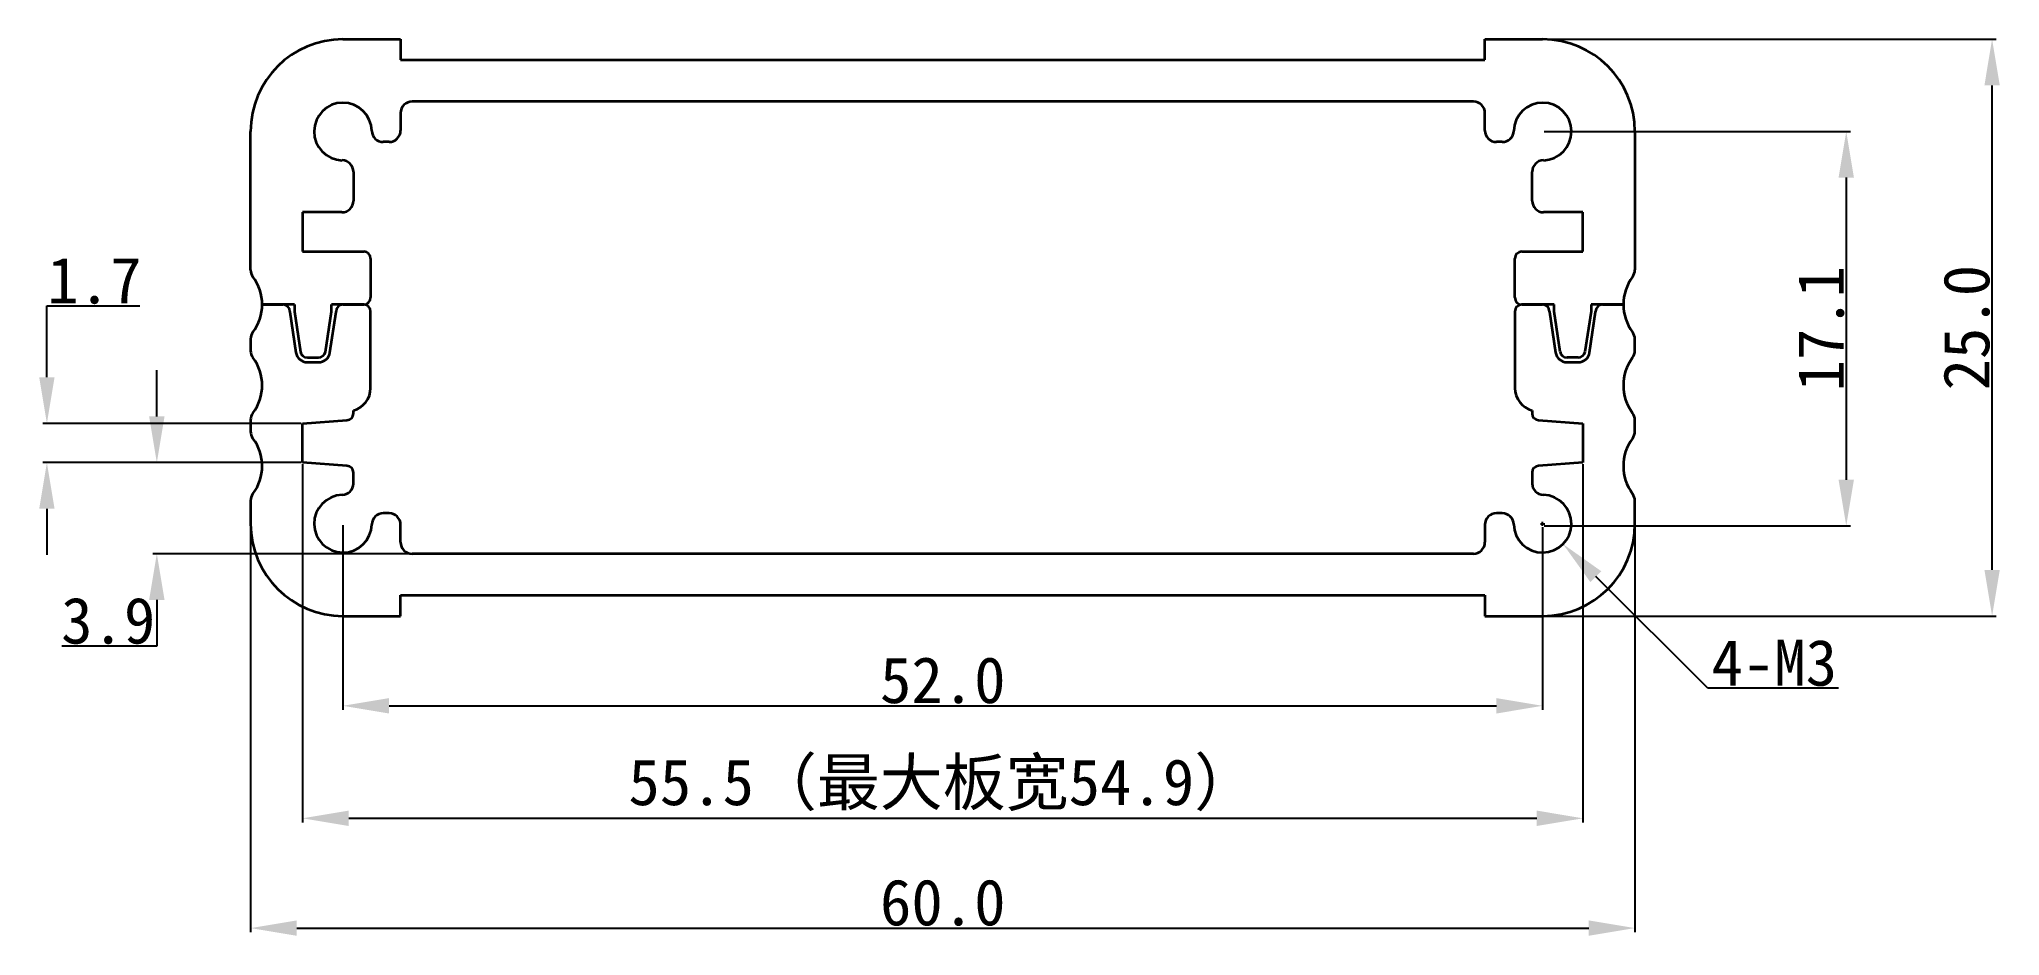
# Model space of a CAD drawing. Header units: inches. Extents: x -9.2 to 75.8, y -13.9 to 25.
import ezdxf

# ---------------------------------------------------------------- set-up
doc = ezdxf.new("R2010")
doc.units = ezdxf.units.IN
doc.header["$MEASUREMENT"] = 0
doc.layers.add('1', color=30, linetype='Continuous')
doc.layers.add('Visible (ISO)', color=7, linetype='Continuous', lineweight=35)
doc.styles.get("Standard").update_dxf_attribs({"font": 'simhei.ttf'})
doc.dimstyles.get("Standard").update_dxf_attribs({"dimtxt": 2, "dimasz": 2, "dimexe": 0.18, "dimexo": 0.0625, "dimgap": 0.09, "dimtad": 1, "dimtoh": 1, "dimdec": 1, "dimzin": 0, "dimdsep": 46, "dimtxsty": 'Standard', "dimcen": 0.09, "dimadec": 0, "dimazin": 0, "dimtfac": 1, "dimtdec": 1, "dimtofl": 0, "dimtmove": 0, "dimatfit": 3, "dimfxl": 1, "dimtolj": 1, "dimtzin": 0, "dimarcsym": 0})

# ---------------------------------------------------------------- blocks, each defined once
blk = doc.blocks.new('*D1')
at = {"color": 0, "lineweight": -2}
for p, q in [((0, 3.938), (0, -13.704)), ((60, 3.938), (60, -13.704)), ((2, -13.524), (58, -13.524))]:
    blk.add_line(p, q, dxfattribs=at)
at = {"color": 0}
for points in [[(2, -13.191), (2, -13.857), (0, -13.524)], [(58, -13.191), (58, -13.857), (60, -13.524)]]:
    blk.add_solid(points, dxfattribs=at)
at = {"layer": 'Defpoints', "color": 0}
for p in [(0, 4), (60, 4), (60, -13.524)]:
    blk.add_point(p, dxfattribs=at)
at = {"color": 0, "insert": (30, -12.423), "char_height": 2, "attachment_point": 5}
blk.add_mtext('\\A1;60.0', dxfattribs=at)
blk = doc.blocks.new('*D2')
at = {"color": 0, "lineweight": -2}
for p, q in [((56.062, 25), (75.664, 25)), ((75.484, 2), (75.484, 23)), ((56.062, 0), (75.664, 0))]:
    blk.add_line(p, q, dxfattribs=at)
at = {"color": 0}
for points in [[(75.151, 23), (75.817, 23), (75.484, 25)], [(75.151, 2), (75.817, 2), (75.484, 0)]]:
    blk.add_solid(points, dxfattribs=at)
at = {"layer": 'Defpoints', "color": 0}
for p in [(56, 25), (75.484, 25), (56, 0)]:
    blk.add_point(p, dxfattribs=at)
at = {"color": 0, "insert": (74.383, 12.5), "char_height": 2, "attachment_point": 5, "rotation": 90}
blk.add_mtext('\\A1;25.0', dxfattribs=at)
blk = doc.blocks.new('*D3')
at = {"color": 0, "lineweight": -2}
for p, q in [((-8.832, 10.35), (-8.832, 13.44)), ((-8.832, 13.44), (-4.798, 13.44)), ((2.188, 8.35), (-9.012, 8.35)), ((2.188, 6.65), (-9.012, 6.65)), ((-8.832, 4.65), (-8.832, 2.65))]:
    blk.add_line(p, q, dxfattribs=at)
at = {"color": 0}
for points in [[(-9.166, 10.35), (-8.499, 10.35), (-8.832, 8.35)], [(-9.166, 4.65), (-8.499, 4.65), (-8.832, 6.65)]]:
    blk.add_solid(points, dxfattribs=at)
at = {"layer": 'Defpoints', "color": 0}
for p in [(-8.832, 8.35), (2.25, 8.35), (2.25, 6.65)]:
    blk.add_point(p, dxfattribs=at)
at = {"color": 0, "insert": (-6.77, 14.53), "char_height": 2, "attachment_point": 5}
blk.add_mtext('\\A1;1.7', dxfattribs=at)
blk = doc.blocks.new('*D4')
at = {"layer": '1', "color": 0, "lineweight": -2}
for p, q in [((2.25, 6.588), (2.25, -8.946)), ((57.75, 6.588), (57.75, -8.946)), ((4.25, -8.766), (55.75, -8.766))]:
    blk.add_line(p, q, dxfattribs=at)
at = {"layer": '1', "color": 0}
for points in [[(4.25, -8.432), (4.25, -9.099), (2.25, -8.766)], [(55.75, -8.432), (55.75, -9.099), (57.75, -8.766)]]:
    blk.add_solid(points, dxfattribs=at)
at = {"layer": 'Defpoints', "color": 0}
for p in [(2.25, 6.65), (57.75, 6.65), (57.75, -8.766)]:
    blk.add_point(p, dxfattribs=at)
at = {"layer": '1', "color": 0, "insert": (30, -7.327), "char_height": 2, "attachment_point": 5, "rotation": 0}
blk.add_mtext('\\A1;55.5（最大板宽54.9）', dxfattribs=at)
blk = doc.blocks.new('*D5')
at = {"color": 0, "lineweight": -2}
for p, q in [((55.91, 4), (56.09, 4)), ((56, 3.91), (56, 4.09)), ((63.167, -3.127), (58.305, 1.708)), ((68.83, -3.127), (63.167, -3.127))]:
    blk.add_line(p, q, dxfattribs=at)
at = {"color": 0}
blk.add_solid([(58.54, 1.945), (58.07, 1.472), (56.886, 3.119)], dxfattribs=at)
at = {"layer": 'Defpoints', "color": 0}
for p in [(56, 4), (56.886, 3.119)]:
    blk.add_point(p, dxfattribs=at)
at = {"color": 0, "insert": (66.043, -2.037), "char_height": 2, "attachment_point": 5}
blk.add_mtext('\\A1;4-M3', dxfattribs=at)
blk = doc.blocks.new('*D6')
at = {"color": 0, "lineweight": -2}
for p, q in [((-4.067, 8.65), (-4.067, 10.65)), ((2.188, 6.65), (-4.247, 6.65)), ((7.919, 2.7), (-4.247, 2.7)), ((-4.067, 0.7), (-4.067, -1.3)), ((-4.067, -1.3), (-8.191, -1.3))]:
    blk.add_line(p, q, dxfattribs=at)
at = {"color": 0}
for points in [[(-4.4, 8.65), (-3.734, 8.65), (-4.067, 6.65)], [(-4.4, 0.7), (-3.734, 0.7), (-4.067, 2.7)]]:
    blk.add_solid(points, dxfattribs=at)
at = {"layer": 'Defpoints', "color": 0}
for p in [(2.25, 6.65), (-4.067, 2.7), (7.981, 2.7)]:
    blk.add_point(p, dxfattribs=at)
at = {"color": 0, "insert": (-6.174, -0.21), "char_height": 2, "attachment_point": 5}
blk.add_mtext('\\A1;3.9', dxfattribs=at)
blk = doc.blocks.new('*D7')
at = {"color": 0, "lineweight": -2}
for p, q in [((56.062, 21), (69.342, 21)), ((69.162, 19), (69.162, 5.91)), ((56.063, 3.91), (69.342, 3.91))]:
    blk.add_line(p, q, dxfattribs=at)
at = {"color": 0}
for points in [[(68.828, 19), (69.495, 19), (69.162, 21)], [(68.828, 5.91), (69.495, 5.91), (69.162, 3.91)]]:
    blk.add_solid(points, dxfattribs=at)
at = {"layer": 'Defpoints', "color": 0}
for p in [(56, 21), (56, 3.91), (69.162, 3.91)]:
    blk.add_point(p, dxfattribs=at)
at = {"color": 0, "insert": (68.072, 12.455), "char_height": 2, "attachment_point": 5, "rotation": 90}
blk.add_mtext('\\A1;17.1', dxfattribs=at)
blk = doc.blocks.new('*D8')
at = {"color": 0, "lineweight": -2}
for p, q in [((4, 3.938), (4, -4.07)), ((56, 3.848), (56, -4.07)), ((6, -3.89), (54, -3.89))]:
    blk.add_line(p, q, dxfattribs=at)
at = {"color": 0}
for points in [[(6, -3.557), (6, -4.224), (4, -3.89)], [(54, -3.557), (54, -4.224), (56, -3.89)]]:
    blk.add_solid(points, dxfattribs=at)
at = {"layer": 'Defpoints', "color": 0}
for p in [(4, 4), (56, 3.91), (56, -3.89)]:
    blk.add_point(p, dxfattribs=at)
at = {"color": 0, "insert": (30, -2.789), "char_height": 2, "attachment_point": 5}
blk.add_mtext('\\A1;52.0', dxfattribs=at)

msp = doc.modelspace()

# ---------------------------------------------------------------- linework, layer by layer
at = {"layer": 'Visible (ISO)'}
for p, q in [((4, 25), (6.5, 25)), ((6.5, 25), (6.5, 24.1)), ((53.5, 24.1), (53.5, 25)), ((53.5, 25), (56, 25)), ((6.5, 24.1), (53.5, 24.1)), ((53, 22.3), (7, 22.3)), ((6.5, 21.8), (6.5, 21.046)), ((53.5, 21.046), (53.5, 21.8)), ((0, 15), (0, 21)), ((6, 20.546), (5.749, 20.546)), ((54.251, 20.546), (54, 20.546)), ((60, 21), (60, 15)), ((4.454, 19.251), (4.454, 18)), ((55.546, 18), (55.546, 19.251)), ((3.954, 17.5), (2.25, 17.5)), ((2.25, 17.5), (2.25, 15.8)), ((57.75, 17.5), (56.046, 17.5)), ((57.75, 15.8), (57.75, 17.5)), ((2.25, 15.8), (4.9, 15.8)), ((5.2, 15.5), (5.2, 13.8)), ((54.8, 13.8), (54.8, 15.5)), ((55.1, 15.8), (57.75, 15.8)), ((1.9, 13.5), (0.5, 13.5)), ((0.5, 13.5), (1.4, 13.5)), ((1.7, 13.2), (1.7, 13.185)), ((1.7, 13.185), (1.964, 11.426)), ((1.9, 13.5), (1.9, 13.2)), ((1.9, 13.2), (2.162, 11.455)), ((3.238, 11.455), (3.5, 13.2)), ((3.436, 11.426), (3.7, 13.185)), ((4.9, 13.5), (3.5, 13.5)), ((3.5, 13.2), (3.5, 13.5)), ((3.7, 13.185), (3.7, 13.2)), ((4, 13.5), (4.9, 13.5)), ((5.2, 9.879), (5.2, 13.2)), ((54.8, 13.2), (54.8, 9.879)), ((56.5, 13.5), (55.1, 13.5)), ((55.1, 13.5), (56, 13.5)), ((56.3, 13.2), (56.3, 13.185)), ((56.3, 13.185), (56.564, 11.426)), ((56.5, 13.2), (56.5, 13.5)), ((56.762, 11.455), (56.5, 13.2)), ((58.1, 13.2), (57.838, 11.455)), ((58.036, 11.426), (58.3, 13.185)), ((59.5, 13.5), (58.1, 13.5)), ((58.1, 13.5), (58.1, 13.2)), ((58.3, 13.185), (58.3, 13.2)), ((58.6, 13.5), (59.5, 13.5)), ((0, 12), (0, 11.5)), ((60, 11.5), (60, 12)), ((2.458, 11.2), (2.942, 11.2)), ((57.542, 11.2), (57.058, 11.2)), ((2.458, 11), (2.942, 11)), ((57.058, 11), (57.542, 11)), ((0, 8.5), (0, 8)), ((4.454, 8.784), (4.454, 8.911)), ((55.546, 8.911), (55.546, 8.784)), ((60, 8), (60, 8.5)), ((2.25, 8.35), (4.175, 8.485)), ((2.25, 6.65), (2.25, 8.35)), ((55.825, 8.485), (57.75, 8.35)), ((57.75, 8.35), (57.75, 6.65)), ((4.175, 6.515), (2.25, 6.65)), ((4.454, 5.749), (4.454, 6.216)), ((55.546, 6.216), (55.546, 5.749)), ((57.75, 6.65), (55.825, 6.515)), ((0, 5), (0, 4)), ((6, 4.454), (5.749, 4.454)), ((54.251, 4.454), (54, 4.454)), ((60, 4), (60, 5)), ((6.5, 3.2), (6.5, 3.954)), ((53.5, 3.954), (53.5, 3.2)), ((53, 2.7), (7, 2.7)), ((6.5, 0), (6.5, 0.9)), ((6.5, 0.9), (53.5, 0.9)), ((53.5, 0.9), (53.5, 0)), ((4, 0), (6.5, 0)), ((53.5, 0), (56, 0))]:
    msp.add_line(p, q, dxfattribs=at)
for centre, radius, start, end in [((4, 21), 4, 90, 180), ((56, 21), 4, 0, 90), ((4, 21), 1.25, 1.51246, 268.48754), ((7, 21.8), 0.5, 89.99707, 180), ((53, 21.8), 0.5, 0, 90), ((56, 21), 1.25, 271.51246, 178.48754), ((5.749, 21.046), 0.5, 181.51246, 270), ((6, 21.046), 0.5, 270, 0), ((54, 21.046), 0.5, 180, 270), ((54.251, 21.046), 0.5, 270, 358.48754), ((3.954, 19.251), 0.5, 360, 88.48754), ((56.046, 19.251), 0.5, 91.51246, 180), ((3.954, 18), 0.5, 270, 0), ((56.046, 18), 0.5, 180, 270), ((4.9, 15.5), 0.3, 360, 90), ((55.1, 15.5), 0.3, 90, 180), ((0.5, 15), 0.5, 180, 216.8699), ((-1.5, 13.5), 2, 360, 36.8699), ((61.5, 13.5), 2, 143.1301, 180), ((59.5, 15), 0.5, 323.1301, 0), ((4.9, 13.8), 0.3, 270, 360), ((55.1, 13.8), 0.3, 180, 270), ((-1.5, 13.5), 2, 323.1301, 0), ((1.4, 13.2), 0.3, 360, 90), ((4, 13.2), 0.3, 90, 180), ((4.9, 13.2), 0.3, 0, 90), ((55.1, 13.2), 0.3, 90, 180), ((56, 13.2), 0.3, 360, 90), ((58.6, 13.2), 0.3, 90, 180), ((61.5, 13.5), 2, 180, 216.8699), ((0.5, 12), 0.5, 143.1301, 180), ((59.5, 12), 0.5, 360, 36.8699), ((0.5, 11.5), 0.5, 180, 216.8699), ((-1.5, 10), 2, 323.1301, 36.8699), ((2.458, 11.5), 0.5, 188.53077, 270), ((2.458, 11.5), 0.3, 188.53077, 270), ((2.942, 11.5), 0.3, 270, 351.46923), ((2.942, 11.5), 0.5, 270, 351.46923), ((57.058, 11.5), 0.5, 188.53077, 270), ((57.058, 11.5), 0.3, 188.53077, 270), ((57.542, 11.5), 0.3, 270, 351.46923), ((57.542, 11.5), 0.5, 270, 351.46923), ((61.5, 10), 2, 143.1301, 216.8699), ((59.5, 11.5), 0.5, 323.1301, 360), ((4.2, 9.879), 1, 284.70308, 0), ((55.8, 9.879), 1, 180, 255.29692), ((0.5, 8.5), 0.5, 143.1301, 180), ((4.154, 8.784), 0.3, 274, 0), ((55.846, 8.784), 0.3, 180, 266), ((59.5, 8.5), 0.5, 0, 36.8699), ((0.5, 8), 0.5, 180, 216.8699), ((-1.5, 6.5), 2, 323.1301, 36.8699), ((61.5, 6.5), 2, 143.1301, 216.8699), ((59.5, 8), 0.5, 323.1301, 360), ((4.154, 6.216), 0.3, 360, 86), ((55.846, 6.216), 0.3, 94, 180), ((0.5, 5), 0.5, 143.1301, 180), ((4, 4), 1.25, 91.51246, 358.48754), ((3.954, 5.749), 0.5, 271.51246, 0), ((56, 4), 1.25, 181.51246, 88.48754), ((56.046, 5.749), 0.5, 180, 268.48754), ((59.5, 5), 0.5, 360, 36.8699), ((5.749, 3.954), 0.5, 90, 178.48754), ((6, 3.954), 0.5, 0, 90), ((54, 3.954), 0.5, 90, 180), ((54.251, 3.954), 0.5, 1.51246, 90), ((4, 4), 4, 180, 270), ((56, 4), 4, 270, 360), ((7, 3.2), 0.5, 180, 270), ((53, 3.2), 0.5, 270, 360)]:
    msp.add_arc(centre, radius, start, end, dxfattribs=at)

# ---------------------------------------------------------------- dimensions: what is measured, and where the dimension line sits
for base, p1, p2, picture, middle in [((75.484, 25), (56, 0), (56, 25), '*D2', (74.383, 12.5)), ((69.162, 3.91), (56, 21), (56, 3.91), '*D7', (68.072, 12.455)), ((-4.066923344, 2.700000006), (2.25, 6.650000005), (7.98110834, 2.700000006), '*D6', (-6.173777276, -0.209999994))]:
    dim = msp.add_linear_dim(base=base, p1=p1, p2=p2, angle=90, dimstyle='Standard')
    dim.commit()
    dim.dimension.update_dxf_attribs({"geometry": picture, "text_midpoint": middle})
for base, p1, p2, angle, picture, middle in [((-8.832, 8.35), (2.25, 6.65), (2.25, 8.35), 90, '*D3', (-6.77, 13.44)), ((60, -13.524), (0, 4), (60, 4), 0, '*D1', (30, -13.524))]:
    dim = msp.add_linear_dim(base=base, p1=p1, p2=p2, angle=angle, dimstyle='Standard')
    dim.commit()
    dim.dimension.update_dxf_attribs({"geometry": picture, "text_midpoint": middle, "dimtype": 160})
dim = msp.add_linear_dim(base=(56, -3.89), p1=(4, 4), p2=(56, 3.91), dimstyle='Standard')
dim.commit()
dim.dimension.update_dxf_attribs({"geometry": '*D8', "text_midpoint": (30, -2.789)})
dim = msp.add_radius_dim(center=(56, 4), mpoint=(56.886, 3.119), text='4-M3', dimstyle='Standard')
dim.commit()
dim.dimension.update_dxf_attribs({"geometry": '*D5', "text_midpoint": (66.043, -3.127), "dimtype": 164})
at = {"layer": '1'}
dim = msp.add_linear_dim(base=(57.75, -8.766), p1=(2.25, 6.65), p2=(57.75, 6.65), angle=180, text='<>（最大板宽54.9）', dimstyle='Standard', dxfattribs=at)
dim.commit()
dim.dimension.update_dxf_attribs({"geometry": '*D4', "text_midpoint": (30, -8.766), "dimtype": 160})

doc.saveas('drawing.dxf')
